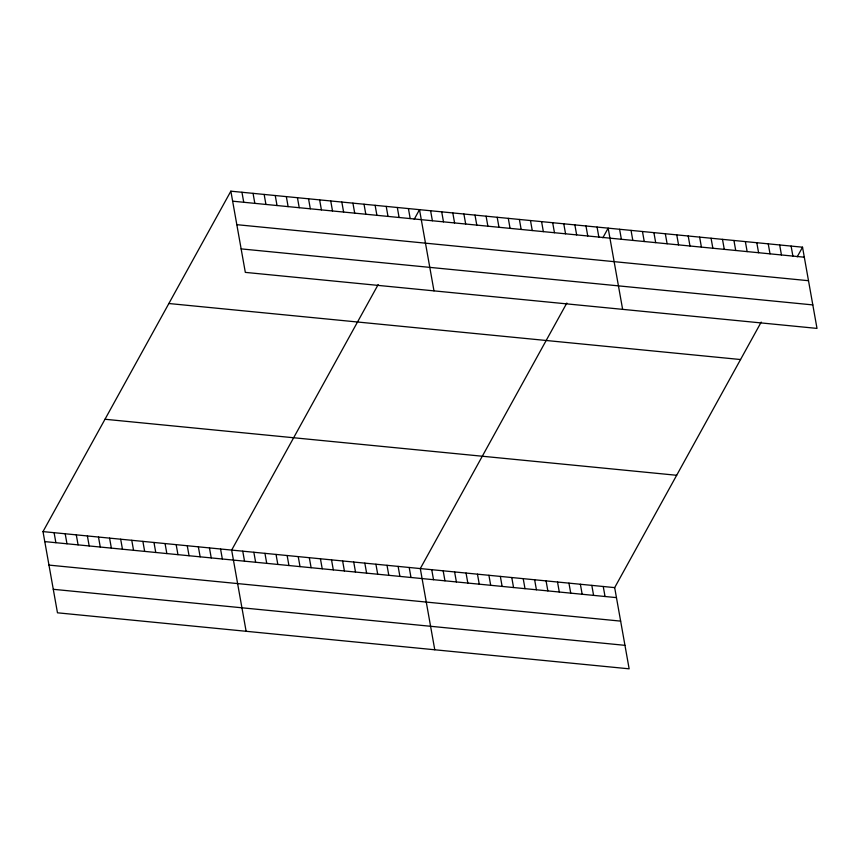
<?xml version="1.0" encoding="UTF-8"?>
<svg xmlns="http://www.w3.org/2000/svg" width="860" height="860" viewBox="0 0 860 860"><rect width="100%" height="100%" fill="white"/><g stroke="black" fill="none" stroke-linecap="round" stroke-linejoin="round"><path stroke-width="1.29" d="M761.207 322.091L614.674 587.616L629.144 668.822L57.469 612.804L43 531.598L230.856 191.178L802.53 247.196L817 328.402L245.326 272.383L230.856 191.178M378.185 284.552L231.652 550.088L246.121 631.294M414.197 219.289L419.508 209.668L433.977 290.863M566.837 303.042L420.303 568.567L434.773 649.773M602.849 237.779L608.16 228.147L622.629 309.353M797.22 256.828L802.53 247.196M232.641 201.186L804.315 257.204M236.822 224.675L808.507 280.704M241.133 248.884L812.818 304.913M168.861 303.515L740.546 359.534M104.995 419.261L676.669 475.279M43 531.598L614.674 587.616M44.784 541.606L616.459 597.625M48.966 565.095L620.651 621.124M53.277 589.304L624.962 645.333M791.103 246.078L792.888 256.087M779.665 244.96L781.45 254.969M768.238 243.842L770.022 253.85M756.8 242.713L758.584 252.722M745.362 241.595L747.146 251.604M733.935 240.477L735.719 250.486M722.497 239.359L724.281 249.368M711.07 238.231L712.854 248.239M699.632 237.113L701.416 247.121M688.204 235.995L689.978 246.003M676.766 234.877L678.551 244.885M665.328 233.748L667.113 243.767M653.901 232.63L655.686 242.638M642.463 231.512L644.247 241.52M631.036 230.394L632.809 240.402M619.598 229.276L621.382 239.284M597.066 227.061L598.85 237.07M585.972 225.976L587.756 235.984M574.867 224.89L576.651 234.898M563.773 223.804L565.558 233.812M552.679 222.719L554.463 232.727M541.585 221.622L543.359 231.63M603.247 586.499L605.032 596.507M530.48 220.536L532.265 230.544M591.809 585.38L593.593 595.389M519.386 219.45L521.171 229.459M580.382 584.262L582.166 594.271M508.292 218.365L510.066 228.373M568.944 583.134L570.728 593.142M497.188 217.279L498.972 227.287M557.516 582.016L559.29 592.024M486.094 216.193L487.878 226.201M546.078 580.898L547.863 590.906M475 215.097L476.784 225.105M534.64 579.78L536.425 589.788M463.895 214.011L465.679 224.019M523.213 578.651L524.998 588.659M452.801 212.925L454.585 222.933M511.775 577.533L513.56 587.541M441.707 211.839L443.491 221.848M500.348 576.415L502.122 586.423M430.602 210.754L432.387 220.762M488.91 575.297L490.694 585.305M477.472 574.179L479.256 584.187M408.414 208.572L410.198 218.58M466.045 573.05L467.829 583.058M397.32 207.486L399.094 217.494M454.607 571.932L456.391 581.941M386.215 206.4L388 216.408M443.179 570.814L444.953 580.822M375.121 205.314L376.906 215.322M431.741 569.696L433.526 579.704M364.027 204.228L365.801 214.237M352.923 203.143L354.707 213.151M409.209 567.482L410.994 577.49M341.829 202.046L343.613 212.054M398.115 566.396L399.9 576.404M330.735 200.96L332.519 210.969M387.021 565.31L388.795 575.318M319.63 199.875L321.414 209.883M375.917 564.225L377.701 574.233M308.536 198.789L310.32 208.797M364.823 563.139L366.607 573.147M297.442 197.703L299.226 207.712M353.729 562.042L355.502 572.05M286.337 196.618L288.121 206.626M342.624 560.957L344.409 570.965M275.243 195.521L277.027 205.529M331.53 559.871L333.315 569.879M264.149 194.435L265.933 204.444M320.436 558.785L322.221 568.793M253.055 193.35L254.829 203.358M309.331 557.699L311.116 567.707M241.95 192.264L243.735 202.272M298.237 556.613L300.022 566.622M287.143 555.517L288.928 565.525M276.038 554.431L277.823 564.439M264.945 553.346L266.729 563.354M253.85 552.26L255.635 562.268M242.756 551.174L244.53 561.182M220.558 548.992L222.342 559M209.464 547.906L211.237 557.914M198.359 546.82L200.143 556.828M187.265 545.735L189.049 555.743M176.171 544.649L177.955 554.657M165.066 543.563L166.851 553.571M153.972 542.466L155.757 552.475M142.878 541.381L144.663 551.389M131.773 540.295L133.558 550.303M120.68 539.209L122.464 549.217M109.585 538.123L111.37 548.132M98.492 537.038L100.265 547.046M87.387 535.941L89.171 545.949M76.293 534.856L78.077 544.864M65.199 533.77L66.972 543.778M54.094 532.684L55.878 542.692"/></g></svg>
